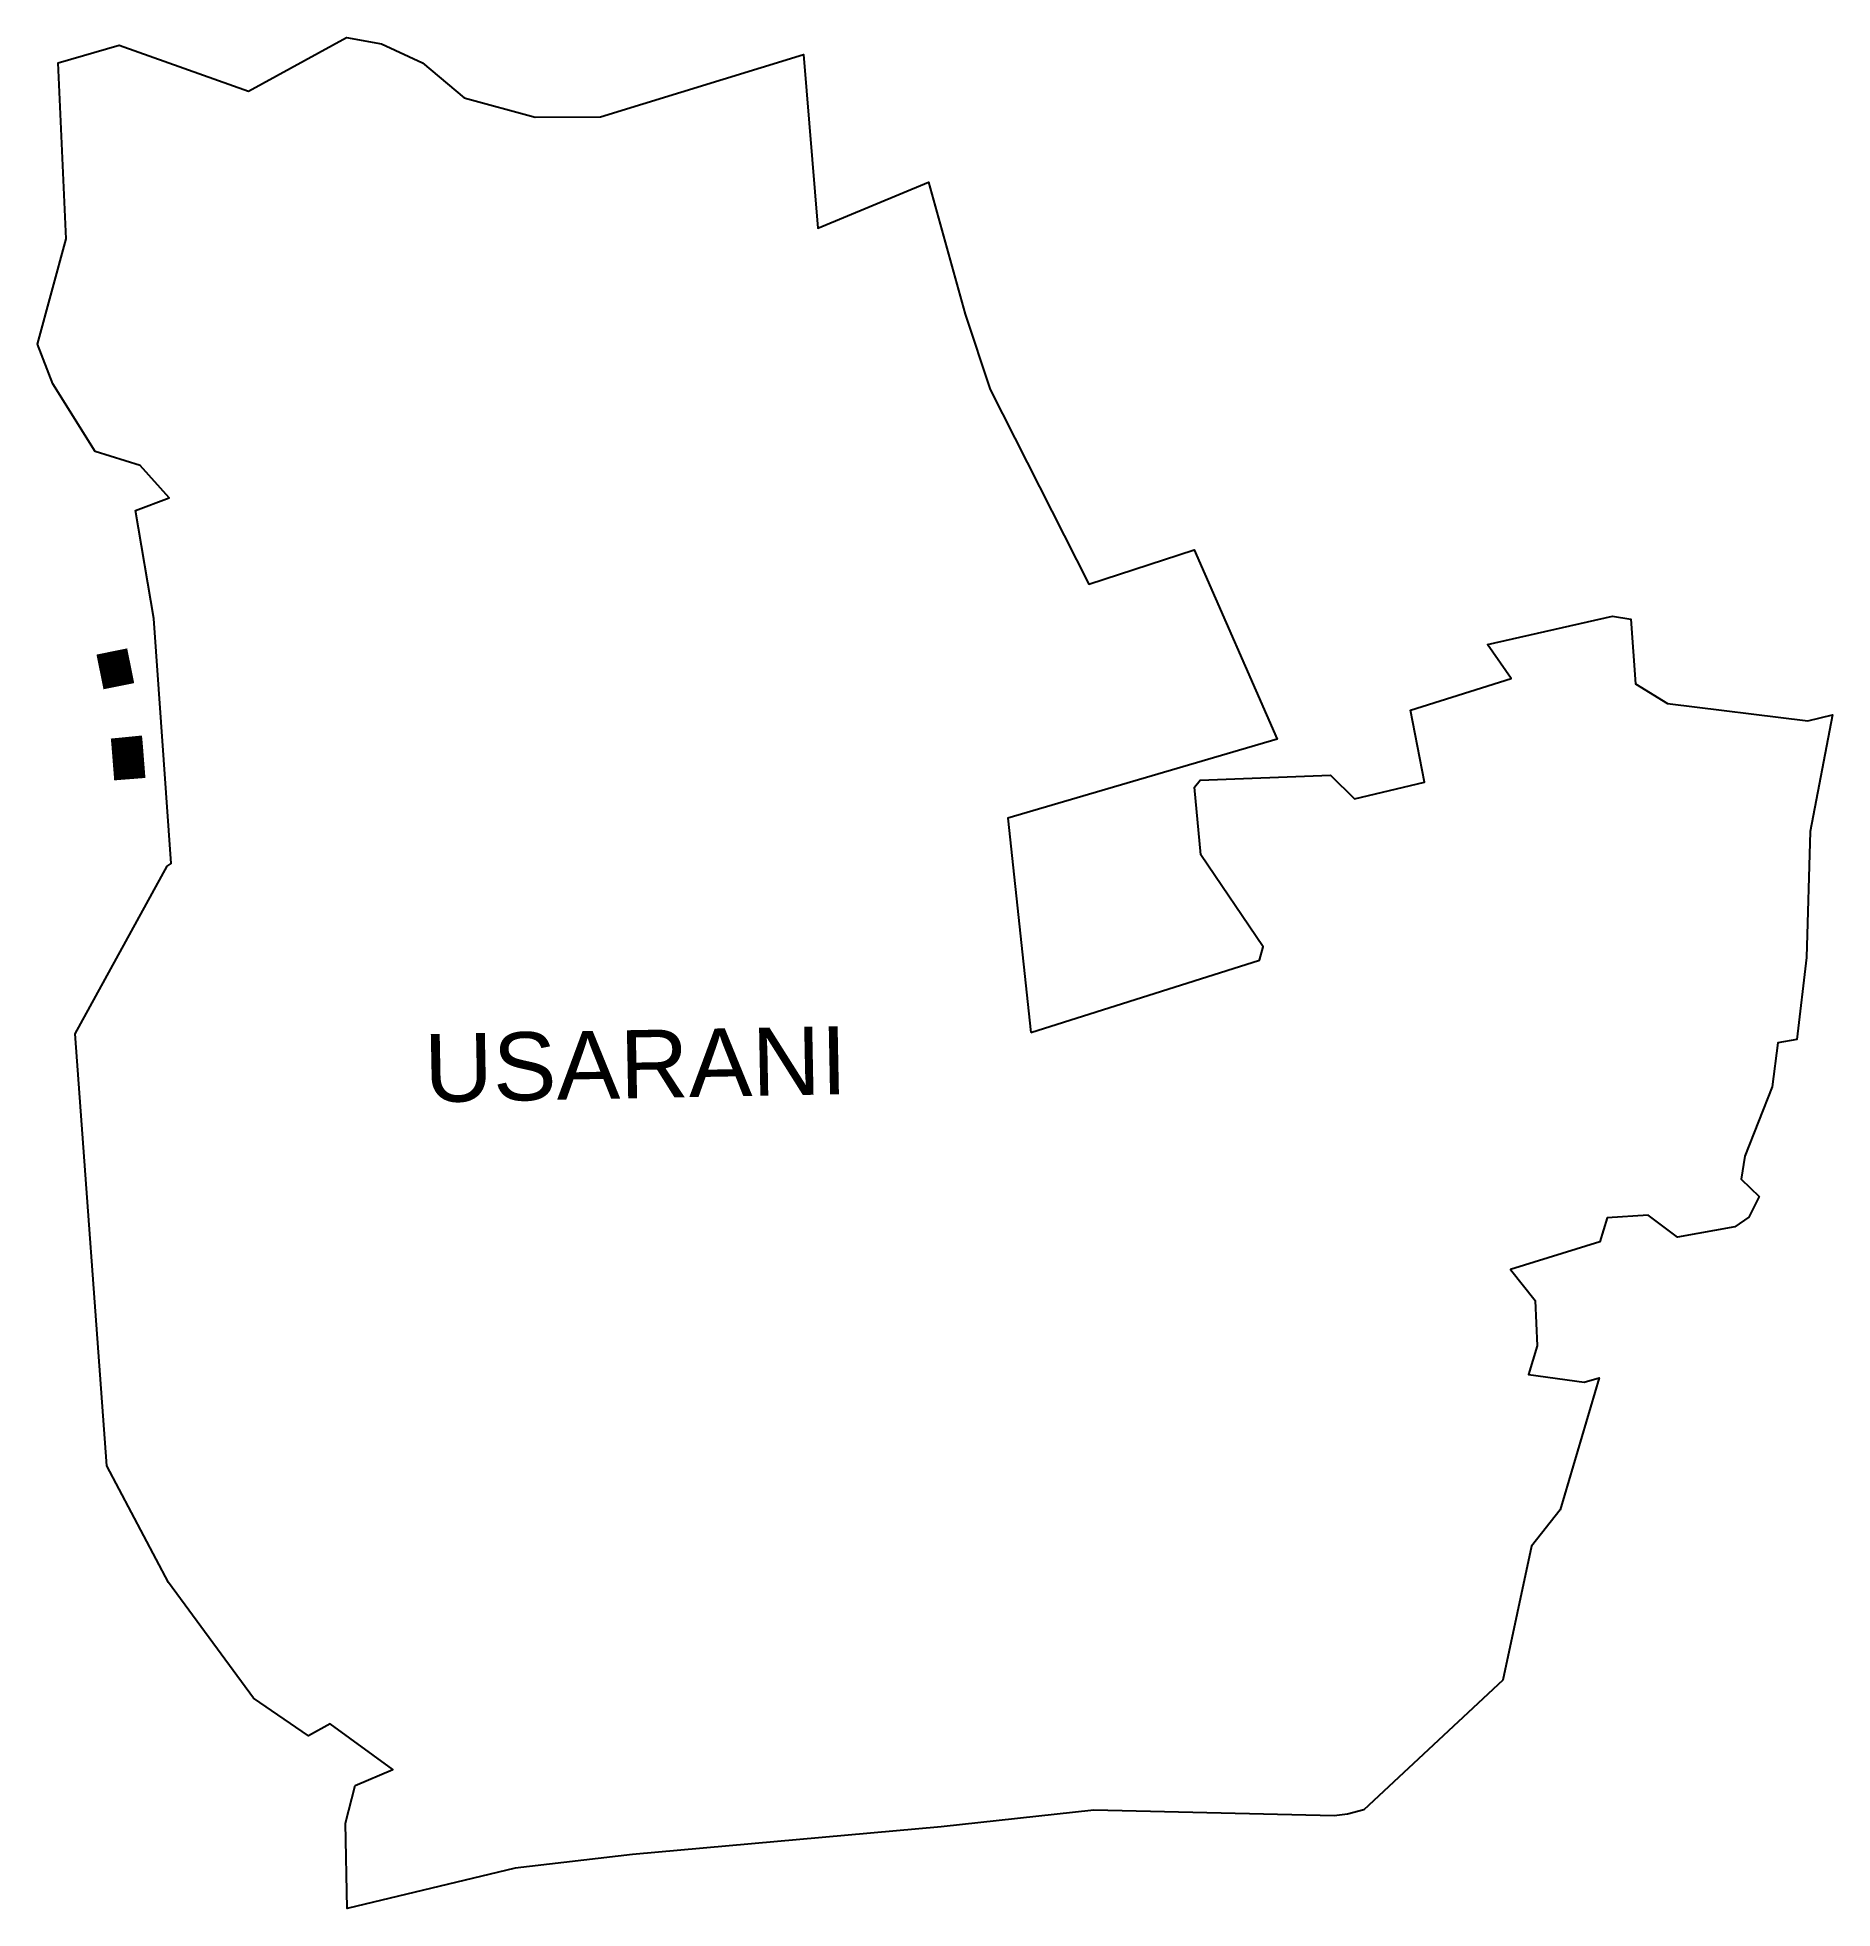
# Model space of a CAD drawing. Header units: metres. Extents: x 260418 to 263283, y 2165000 to 2167988.
import ezdxf

# ---------------------------------------------------------------- set-up
doc = ezdxf.new("R2010")
doc.units = ezdxf.units.M
doc.header["$MEASUREMENT"] = 0
for name, color, linetype in [('ARTIFICIALLY PROTECTED', 1, 'Continuous'), ('village', 3, 'Continuous'), ('VILLAGE NAME', 250, 'Continuous')]:
    doc.layers.add(name, color=color, linetype=linetype)
doc.styles.get("Standard").update_dxf_attribs({"font": 'arial.ttf'})

msp = doc.modelspace()

# ---------------------------------------------------------------- linework, layer by layer
at = {"layer": 'ARTIFICIALLY PROTECTED', "const_width": 50, "flags": 128}
for points in [[(260536.3, 2167007.2), (260547.5, 2166951.8)], [(260559.5, 2166870.6), (260560.6, 2166859.5), (260565, 2166803.4)]]:
    msp.add_lwpolyline(points, dxfattribs=at)
at = {"layer": 'village'}
msp.add_lwpolyline([(261098.5, 2167891.1), (261212.3, 2167860)], dxfattribs=at)
at = {"layer": 'village', "color": 3}
for points in [[(262003.5, 2166398.9, 0), (262368.2, 2166514.2, 0), (262374.4, 2166535.5, 0), (262274.6, 2166682.6, 0), (262264.4, 2166790.6, 0), (262273.6, 2166801.9, 0), (262481.8, 2166810, 0), (262520, 2166772, 0), (262631.9, 2166798.8, 0), (262609.7, 2166913.3, 0), (262770.1, 2166963.9, 0), (262732.6, 2167018.5, 0), (262931.7, 2167063.5, 0), (262961.2, 2167058.9, 0), (262968.6, 2166955.8, 0), (263019.8, 2166924.1, 0), (263243.9, 2166896.5, 0), (263283.2, 2166906.1, 0), (263247.7, 2166720, 0), (263241.8, 2166518.5, 0), (263226.2, 2166387.8, 0), (263195.6, 2166382.6, 0), (263186.7, 2166312.4, 0), (263143, 2166201.3, 0), (263137.4, 2166164.8, 0), (263166.1, 2166137, 0), (263149.8, 2166104, 0), (263127.1, 2166088.5, 0), (263035.8, 2166072.1, 0), (262988.9, 2166107.1, 0), (262923.2, 2166103.3, 0), (262911.5, 2166064.8, 0), (262769.1, 2166020.7, 0), (262808.5, 2165971.3, 0), (262811.7, 2165898.6, 0), (262797.8, 2165852.8, 0), (262886.8, 2165840.9, 0), (262910.4, 2165847.9, 0), (262848.5, 2165636.7, 0), (262802.5, 2165578.8, 0), (262756.6, 2165365.2, 0), (262535.1, 2165158.2, 0), (262508.8, 2165151.3, 0), (262487.4, 2165148.3, 0), (262103.8, 2165157.2, 0), (261860.1, 2165131.1, 0), (261367.7, 2165086.8, 0), (261180.1, 2165064.9, 0), (260911.8, 2165000.3, 0), (260909.2, 2165136.5, 0), (260925, 2165196.9, 0), (260985.1, 2165222.4, 0), (260884.8, 2165295.4, 0), (260850.5, 2165276, 0), (260762.6, 2165336.1, 0), (260626.9, 2165520.9, 0), (260528.3, 2165707.4, 0), (260478, 2166396.9, 0), (260624.7, 2166664.6, 0), (260630.9, 2166668.8, 0), (260603.3, 2167060.1, 0), (260574.3, 2167232.1, 0), (260627.6, 2167252.4, 0), (260581.6, 2167304.1, 0), (260509.9, 2167326.6, 0), (260441.9, 2167434.4, 0), (260417.5, 2167497.6, 0), (260463.6, 2167666, 0), (260450.4, 2167946.8, 0), (260548.2, 2167975, 0), (260754.3, 2167901.6, 0), (260911, 2167987.5, 0), (260966.7, 2167977.3, 0), (261032.3, 2167947, 0), (261098.5, 2167891.1, 0)], [(261212.3, 2167860, 0), (261316.6, 2167860.7, 0), (261640.4, 2167960.1, 0), (261663.2, 2167683.1, 0), (261839.8, 2167756.3, 0), (261898.7, 2167545.8, 0), (261938.2, 2167425.5, 0), (262095.7, 2167114.6, 0), (262264.1, 2167169.3, 0), (262396.7, 2166867, 0), (261966.6, 2166740.9, 0), (262003.5, 2166398.9, 0)]]:
    msp.add_polyline3d(points, dxfattribs=at)

# ---------------------------------------------------------------- texts
at = {"layer": 'VILLAGE NAME', "insert": (261033.8, 2166396.3), "char_height": 108.748, "attachment_point": 1, "rotation": 1.1028}
msp.add_mtext_dynamic_manual_height_columns('{\\fArial|b0|i0|c0|p34;USARANI}', width=726.929, gutter_width=543.7, heights=[0], dxfattribs=at)

doc.saveas('drawing.dxf')
